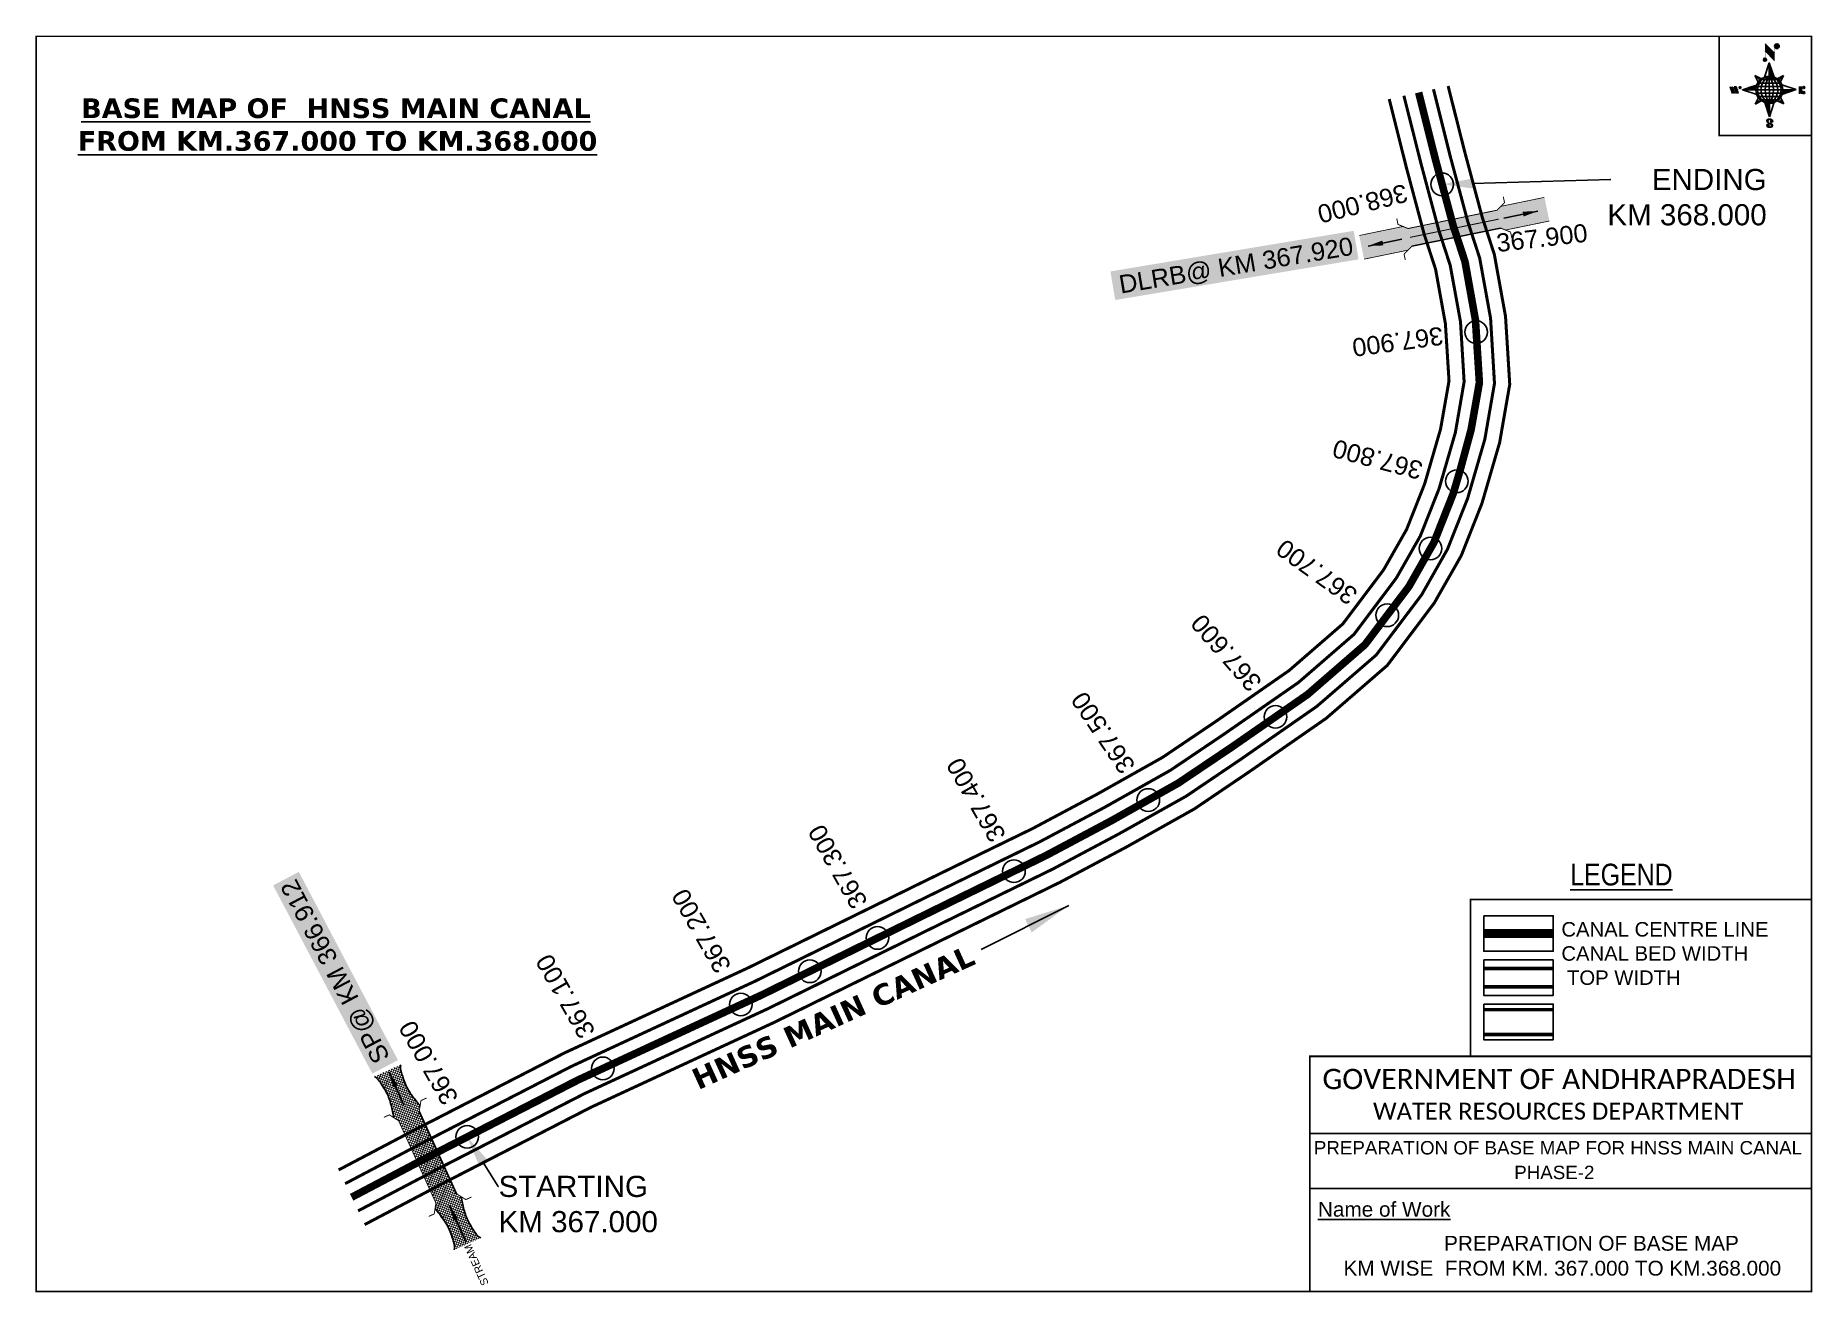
# Model space of a CAD drawing. Header units: inches. Extents: x 814000 to 815176, y 1579713 to 1580547.
import ezdxf
from ezdxf import colors
from ezdxf.entities.mleader import LeaderData, LeaderLine
from ezdxf.enums import TextEntityAlignment as Align
from ezdxf.math import Vec2, Vec3

# ---------------------------------------------------------------- set-up
doc = ezdxf.new("R2010")
doc.units = ezdxf.units.IN
doc.header["$LTSCALE"] = 15
doc.header["$MEASUREMENT"] = 0
doc.header["$PDMODE"] = 32
doc.header["$PDSIZE"] = 15
doc.linetypes.add('ACAD_ISO02W100', pattern=[15, 12, -3])
doc.linetypes.add('HIDDEN2', pattern=[0.1875, 0.125, -0.0625])
for name, color, linetype in [('AQUADUCT', 1, 'Continuous'), ('bord', 1, 'Continuous'), ('CANAL1', 7, 'Continuous'), ('CSMark', 72, 'Continuous'), ('DCBMS', 232, 'Continuous'), ('PAGE', 7, 'Continuous'), ('STRUCTURE', 5, 'Continuous'), ('TEXT', 6, 'Continuous')]:
    doc.layers.add(name, color=color, linetype=linetype)
doc.styles.add('ARIALN', font='ARIALN.TTF')
doc.styles.get("Standard").update_dxf_attribs({"font": 'arial.ttf'})
doc.dimstyles.get("Standard").update_dxf_attribs({"dimtxt": 20, "dimasz": 0.18, "dimexe": 0.18, "dimexo": 0.0625, "dimgap": 0.09, "dimtad": 0, "dimtih": 1, "dimtoh": 1, "dimdec": 4, "dimzin": 0, "dimdsep": 46, "dimtxsty": 'Standard', "dimcen": 0.09, "dimadec": 0, "dimazin": 0, "dimtfac": 1, "dimtdec": 4, "dimtofl": 0, "dimtmove": 0, "dimatfit": 3, "dimfxl": 0, "dimtolj": 1, "dimtzin": 0, "dimarcsym": 0})
pattern_1 = [(267.297113149, (-8720374.938, 50637915.138), (10.5367255337, -0.497431438), [])]
pattern_2 = [(357.297113149, (-8720374.938, 50637915.138), (0.497431438, 10.5367255337), [])]

# ---------------------------------------------------------------- blocks, each defined once
blk = doc.blocks.new('*X26')
at = {"color": 0, "linetype": 'Continuous'}
for p, q in [((6321.6, 240.5), (6322.3, 241.2)), ((6321.6, 240.3), (6322.3, 241)), ((6321.6, 240.1), (6322.3, 240.8)), ((6321.6, 239.9), (6322.4, 240.7)), ((6321.6, 239.8), (6322.4, 240.6)), ((6321.6, 239.6), (6322.5, 240.5)), ((6321.6, 239.4), (6322.5, 240.3)), ((6321.6, 239.2), (6322.6, 240.2)), ((6321.7, 239.1), (6322.6, 240.1)), ((6321.8, 240.8), (6322.4, 241.4)), ((6321.8, 239), (6322.7, 240)), ((6321.8, 239), (6322.8, 239.9)), ((6321.9, 238.9), (6322.9, 239.8)), ((6322, 238.8), (6323, 239.7)), ((6322.1, 241.3), (6322.4, 241.6)), ((6322.1, 238.7), (6323.1, 239.6)), ((6322.2, 238.6), (6323.1, 239.6)), ((6322.3, 238.5), (6323.2, 239.5)), ((6322.4, 238.5), (6323.3, 239.4)), ((6322.5, 238.4), (6323.4, 239.3)), ((6322.7, 238.4), (6323.6, 239.3)), ((6322.8, 238.3), (6323.7, 239.2)), ((6322.9, 238.3), (6323.8, 239.1)), ((6323.1, 238.2), (6323.9, 239.1)), ((6323.2, 238.2), (6324, 239)), ((6323.3, 238.2), (6324.2, 239)), ((6323.5, 238.1), (6324.3, 238.9)), ((6323.7, 238.1), (6324.4, 238.9)), ((6323.8, 238.1), (6324.6, 238.8)), ((6324.1, 238.2), (6324.7, 238.8)), ((6324.3, 238.3), (6324.9, 238.8)), ((6324.6, 238.3), (6325.1, 238.8)), ((6324.8, 238.4), (6325.2, 238.8)), ((6325.1, 238.5), (6325.4, 238.8)), ((6325.4, 238.6), (6325.6, 238.8))]:
    blk.add_line(p, q, dxfattribs=at)
blk = doc.blocks.new('*X25')
at = {"color": 0, "linetype": 'Continuous'}
for p, q in [((6324.4, 240.3), (6324.5, 240.4)), ((6324.6, 240.3), (6324.8, 240.5)), ((6324.7, 240.2), (6325, 240.5)), ((6324.8, 240.2), (6325.2, 240.6)), ((6325, 240.1), (6325.5, 240.6)), ((6325.1, 240.1), (6325.6, 240.6)), ((6325.2, 240), (6325.8, 240.6)), ((6325.3, 240), (6326, 240.6)), ((6325.4, 239.9), (6326.1, 240.6)), ((6325.5, 239.8), (6326.2, 240.5)), ((6325.6, 239.8), (6326.3, 240.5)), ((6325.7, 239.7), (6326.5, 240.4)), ((6325.9, 239.6), (6326.6, 240.3)), ((6326, 239.5), (6326.7, 240.3)), ((6326, 239.4), (6326.8, 240.2)), ((6326.1, 239.3), (6327, 240.2)), ((6326.2, 239.3), (6327.1, 240.1)), ((6326.3, 239.2), (6327.1, 240)), ((6326.4, 239.1), (6327.2, 239.9)), ((6326.5, 239), (6327.3, 239.8)), ((6326.5, 238.9), (6327.4, 239.7)), ((6326.6, 238.8), (6327.5, 239.6)), ((6326.7, 238.7), (6327.5, 239.5)), ((6326.8, 238.6), (6327.6, 239.4)), ((6326.8, 238.5), (6327.7, 239.3)), ((6326.8, 236.5), (6327.4, 237)), ((6326.9, 238.3), (6327.8, 239.2)), ((6326.9, 238.2), (6327.9, 239.1)), ((6326.9, 236.8), (6327.6, 237.4)), ((6327, 238.1), (6327.8, 239)), ((6327, 237.9), (6327.8, 238.8)), ((6327, 237.8), (6327.8, 238.6)), ((6327, 237.6), (6327.8, 238.4)), ((6327, 237.4), (6327.8, 238.2)), ((6327, 237.3), (6327.8, 238)), ((6327, 237.1), (6327.8, 237.9))]:
    blk.add_line(p, q, dxfattribs=at)
blk = doc.blocks.new('H')
at = {"layer": 'bord', "extrusion": (0.000427885, 0.004792, 0.999988)}
h = blk.add_hatch(dxfattribs=at)
h.set_pattern_fill('LINE', color=8, scale=84.387686, angle=-2.7029, style=0)
h.set_pattern_definition(pattern_2)
h.paths.add_polyline_path([(-492, 786, -0.090992), (-448, 775), (-486, 912)])
h = blk.add_hatch(dxfattribs=at)
h.set_pattern_fill('LINE', color=8, scale=84.387686, angle=-92.7029, style=0)
h.set_pattern_definition(pattern_1)
h.paths.add_polyline_path([(-625, 665, -0.090992), (-615, 710), (-751, 671)])
h = blk.add_hatch(dxfattribs=at)
h.set_pattern_fill('LINE', color=8, scale=84.387686, angle=-2.7029, style=0)
h.set_pattern_definition(pattern_2)
h.paths.add_polyline_path([(-504, 533, -0.090992), (-549, 543), (-510, 406)])
h = blk.add_hatch(dxfattribs=at)
h.set_pattern_fill('LINE', color=8, scale=84.387686, angle=-92.7029, style=0)
h.set_pattern_definition(pattern_1)
h.paths.add_polyline_path([(-246, 647), (-372, 653, -0.090992), (-382, 609)])
for p, q in [((-519, 1020, -1217), (-435, 927, -1216)), ((-516, 1087, -1217), (-432, 994, -1217)), ((-538, 774, -1216), (-487, 906, -1216)), ((-487, 906, -1216), (-493, 780, -1216)), ((-487, 906, -1216), (-448, 769, -1216)), ((-865, 701, -1215), (-847, 638, -1215)), ((-847, 700, -1215), (-829, 637, -1215)), ((-829, 699, -1215), (-811, 636, -1215)), ((-829, 699, -1215), (-811, 698, -1215)), ((-811, 698, -1215), (-794, 635, -1215)), ((-752, 665, -1215), (-615, 704, -1215)), ((-627, 794, -1216), (-567, 760, -1216)), ((-627, 794, -1216), (-584, 747, -1215)), ((-599, 731, -1215), (-627, 794, -1216)), ((-421, 753, -1216), (-359, 781, -1216)), ((-359, 781, -1216), (-405, 739, -1216)), ((-359, 781, -1216), (-392, 721, -1215)), ((-379, 693, -1215), (-246, 641, -1215)), ((-213, 669, -1215), (-217, 601, -1215)), ((-752, 665, -1215), (-625, 659, -1215)), ((-619, 614, -1215), (-752, 665, -1215)), ((-639, 526, -1214), (-606, 585, -1215)), ((-639, 526, -1214), (-593, 568, -1215)), ((-577, 553, -1215), (-639, 526, -1214)), ((-511, 400, -1214), (-549, 537, -1214)), ((-460, 533, -1215), (-511, 400, -1214)), ((-505, 527, -1214), (-511, 400, -1214)), ((-371, 513, -1214), (-431, 546, -1215)), ((-371, 513, -1214), (-414, 560, -1215)), ((-399, 576, -1215), (-371, 513, -1214)), ((-246, 641, -1215), (-383, 603, -1215)), ((-373, 647, -1215), (-246, 641, -1215)), ((-197, 600, -1215), (-194, 668, -1215))]:
    blk.add_line(p, q, dxfattribs=at)
at = {"layer": 'bord', "color": 8, "linetype": 'ByBlock', "extrusion": (0.000427885, 0.004792, 0.999988)}
for p, q in [((-375, 679, -1215), (-620, 691, -1215)), ((-386, 711, -1215), (-605, 722, -1215)), ((-411, 744, -1216), (-578, 752, -1216)), ((-493, 780, -1216), (-505, 527, -1214)), ((-373, 647, -1215), (-625, 659, -1215)), ((-378, 616, -1215), (-623, 628, -1215)), ((-392, 585, -1215), (-611, 595, -1215)), ((-420, 555, -1215), (-587, 562, -1215))]:
    blk.add_line(p, q, dxfattribs=at)
at = {"layer": 'bord', "extrusion": (0.000427885, 0.004792, 0.999988), "elevation": -1212}
for points, const_width in [([(-522, 960), (-516, 1093)], 1.61), ([(-434, 933), (-428, 1066)], 1.61), ([(-870, 707), (-846, 706)], 0.642), ([(-829, 643), (-821, 678)], 0.642), ([(-793, 641), (-782, 694)], 0.642), ([(-223, 676), (-174, 673)], 0.706), ([(-829, 643), (-855, 644)], 0.642), ([(-811, 642), (-784, 641)], 0.642), ([(-177, 605), (-226, 607)], 0.706), ([(-195, 645), (-185, 644)], 0.706)]:
    blk.add_lwpolyline(points, dxfattribs=dict(at, const_width=const_width))
for points, const_width in [([(-414, 1073, 1), (-398, 1058, 1)], 22.3), ([(-530, 950, 1), (-520, 939, 1)], 14.8), ([(-776, 697, 1), (-769, 690, 1)], 8.9), ([(-180, 618, 1), (-173, 611, 1)], 9.79), ([(-178, 667, 1), (-171, 660, 1)], 9.79), ([(-490, 362, 1), (-498, 369, 1)], 11.1), ([(-525, 322, 1), (-533, 329, 1)], 11.1)]:
    blk.add_lwpolyline(points, format="xyb", close=True, dxfattribs=dict(at, const_width=const_width))
for points in [[(-537, 317), (-531, 310), (-520, 307), (-505, 307), (-494, 310), (-486, 318), (-487, 326), (-491, 333), (-494, 336), (-503, 341), (-522, 347), (-530, 352), (-534, 355), (-537, 363), (-537, 373), (-530, 381), (-520, 384), (-504, 384), (-493, 380), (-487, 373)], [(-522, 348), (-526, 354), (-528, 361), (-528, 371), (-526, 375), (-521, 381), (-515, 384)], [(-505, 307), (-499, 312), (-497, 319), (-497, 327), (-501, 335), (-509, 343)]]:
    blk.add_lwpolyline(points, dxfattribs=at)
at = {"layer": 'bord', "extrusion": (0.000427885, 0.004792, 0.999988)}
for centre, radius in [((-406, 1065, -1212), 22.3), ((-525, 944, -1212), 14.8), ((-773, 694, -1212), 8.9), ((-498, 659, -1212), 127), ((-177, 615, -1212), 9.79), ((-174, 663, -1212), 9.79), ((-494, 365, -1212), 11.1), ((-529, 325, -1212), 11.1)]:
    blk.add_circle(centre, radius, dxfattribs=at)
at = {"layer": 'bord', "color": 8, "linetype": 'ByBlock', "extrusion": (0.000427885, 0.004792, 0.999988)}
for centre, radius, start, end in [((-482, 658, -1212), 128, 94.9254, 259.6691), ((-437, 656, -1212), 141, 113.2864, 241.308), ((-316, 651, -1212), 222, 142.5892, 212.0053), ((-560, 662, -1212), 141, 293.2864, 61.308), ((-681, 668, -1212), 222, 322.5892, 32.0053), ((-515, 660, -1212), 128, 274.9254, 79.6691)]:
    blk.add_arc(centre, radius, start, end, dxfattribs=at)
at = {"layer": 'bord', "extrusion": (0.000427885, 0.004792, 0.999988)}
for points in [[(-516, 1093, -1212), (-431, 1000, -1212), (-519, 1026, -1212), (-434, 933, -1212)], [(-864, 707, -1212), (-846, 706, -1212), (-846, 644, -1212), (-829, 643, -1212)], [(-829, 705, -1212), (-811, 704, -1212), (-811, 642, -1212), (-793, 641, -1212)], [(-193, 674, -1212), (-197, 606, -1212), (-213, 675, -1212), (-216, 607, -1212)]]:
    blk.add_solid(points, dxfattribs=at)
at = {"layer": 'bord', "extrusion": (0.000427885, 0.004792, 0.999988), "xscale": 7.977342409717546, "yscale": 7.977342408231451, "zscale": 7.977342408476333, "rotation": 138.0840426661453}
for name, p in [('*X25', (38301, -31929, -1212)), ('*X26', (38314, -31951, -1212))]:
    blk.add_blockref(name, p, dxfattribs=at)
blk = doc.blocks.new('DLB')
at = {"layer": 'STRUCTURE'}
h = blk.add_hatch(dxfattribs=at)
h.set_pattern_fill('DOTS', color=6, scale=20, angle=320.37224793, style=0)
h.paths.add_polyline_path([(769699.5, 1706950), (769699.5, 1706934), (769729.1, 1706934), (769732.1, 1706936), (769792.1, 1706936), (769795.1, 1706934), (769824.7, 1706934), (769824.7, 1706950), (769795.1, 1706950), (769792.1, 1706948), (769732.1, 1706948), (769729.1, 1706950)])
at = {"layer": 'STRUCTURE', "color": 6, "linetype": 'ACAD_ISO02W100', "ltscale": 0.5, "const_width": 0.5}
for points in [[(769699.5, 1706950), (769729.1, 1706950)], [(769795.1, 1706950), (769824.7, 1706950)], [(769699.5, 1706934), (769729.1, 1706934)], [(769795.1, 1706934), (769824.7, 1706934)]]:
    blk.add_lwpolyline(points, dxfattribs=at)
at = {"layer": 'STRUCTURE', "color": 6, "const_width": 0.628}
for points in [[(769726.1, 1706956), (769726.1, 1706952), (769732.1, 1706948), (769792.1, 1706948), (769798.1, 1706952), (769798.1, 1706956)], [(769732.1, 1706942), (769792.1, 1706942)], [(769726.1, 1706928), (769726.1, 1706932), (769732.1, 1706936), (769792.1, 1706936), (769798.1, 1706932), (769798.1, 1706928)]]:
    blk.add_lwpolyline(points, dxfattribs=at)
at = {"layer": 'STRUCTURE', "color": 6}
blk.add_lwpolyline([(769732.1, 1706936), (769792.1, 1706936)], dxfattribs=at)
blk.add_lwpolyline([(769732.1, 1706936), (769792.1, 1706936)], dxfattribs=at)
at = {"layer": 'STRUCTURE', "color": 0}
blk.add_circle((769762.1, 1706942), 1.8, dxfattribs=at)
for points in [[(769703.8, 1706942), (769726.7, 1706942)], [(769818.6, 1706942), (769795.7, 1706942)]]:
    blk.add_leader(points, dimstyle='Standard', override={"dimasz": 10, "dimgap": 0.09, "dimtad": 0}, dxfattribs=at)
blk = doc.blocks.new('SP')
at = {"layer": 'STRUCTURE'}
h = blk.add_hatch(dxfattribs=at)
h.set_pattern_fill('DASH', color=256, scale=8, style=0)
edge = h.paths.add_edge_path()
edge.add_spline(control_points=[(769825.7, 1706742.1), (769825.3, 1706741.8), (769823.8, 1706740.8), (769820.9, 1706740.3), (769817, 1706739.7), (769811.4, 1706738.9), (769804, 1706739.7), (769798.4, 1706741), (769795.6, 1706741.6)], knot_values=[0, 0, 0, 0, 1.613557, 5.24513, 8.624976, 13.470124, 22.190216, 30.746377, 30.746377, 30.746377, 30.746377], degree=3, periodic=0)
edge.add_line((769795.6, 1706741.6), (769792.6, 1706739.6))
edge.add_line((769792.6, 1706739.6), (769732.6, 1706739.6))
edge.add_line((769732.6, 1706739.6), (769729.6, 1706741.6))
edge.add_spline(control_points=[(769729.6, 1706741.6), (769726.9, 1706740.9), (769721.3, 1706739.5), (769713.9, 1706738.5), (769708.3, 1706739.1), (769704.4, 1706739.6), (769701.5, 1706740), (769700, 1706741), (769699.5, 1706741.3)], knot_values=[0, 0, 0, 0, 8.556161, 17.276253, 22.121402, 25.501247, 29.13282, 30.746377, 30.746377, 30.746377, 30.746377], degree=3, periodic=0)
edge.add_line((769699.5, 1706741.3), (769699.5, 1706722.1))
edge.add_spline(control_points=[(769699.5, 1706722.1), (769700, 1706722.4), (769701.4, 1706723.4), (769704.3, 1706724), (769708.2, 1706724.5), (769713.8, 1706725.3), (769721.2, 1706724.5), (769726.8, 1706723.3), (769729.6, 1706722.6)], knot_values=[0, 0, 0, 0, 1.613557, 5.24513, 8.624976, 13.470124, 22.190216, 30.746377, 30.746377, 30.746377, 30.746377], degree=3, periodic=0)
edge.add_line((769729.6, 1706722.6), (769732.6, 1706724.6))
edge.add_line((769732.6, 1706724.6), (769792.6, 1706724.6))
edge.add_line((769792.6, 1706724.6), (769795.6, 1706722.6))
edge.add_spline(control_points=[(769795.6, 1706722.6), (769798.4, 1706723.3), (769803.9, 1706724.8), (769811.3, 1706725.8), (769817, 1706725.1), (769820.9, 1706724.7), (769823.8, 1706724.2), (769825.2, 1706723.3), (769825.7, 1706723)], knot_values=[0, 0, 0, 0, 8.556161, 17.276253, 22.121402, 25.501247, 29.13282, 30.746377, 30.746377, 30.746377, 30.746377], degree=3, periodic=0)
edge.add_line((769825.7, 1706723), (769825.7, 1706742.1))
h.paths.add_polyline_path([(769764.2, 1706732.1, -1), (769761.1, 1706732.1, -1)], flags=0)
h.paths.add_polyline_path([(769761.1, 1706732.1, 1), (769764.2, 1706732.1, 1)], flags=16)
at = {"layer": 'STRUCTURE', "const_width": 0.628}
for points in [[(769726.6, 1706747.6), (769726.6, 1706743.6), (769732.6, 1706739.6), (769792.6, 1706739.6), (769798.6, 1706743.6), (769798.6, 1706747.6)], [(769726.6, 1706716.6), (769726.6, 1706720.6), (769732.6, 1706724.6), (769792.6, 1706724.6), (769798.6, 1706720.6), (769798.6, 1706716.6)]]:
    blk.add_lwpolyline(points, dxfattribs=at)
at = {"layer": 'STRUCTURE', "color": 3}
blk.add_lwpolyline([(769732.6, 1706724.6), (769792.6, 1706724.6)], dxfattribs=at)
blk.add_lwpolyline([(769732.6, 1706724.6), (769792.6, 1706724.6)], dxfattribs=at)
at = {"layer": 'STRUCTURE', "color": 0}
blk.add_circle((769762.6, 1706732.1), 1.55, dxfattribs=at)
at = {"layer": 'STRUCTURE'}
for points in [[(769699.5, 1706741.3), (769700.9, 1706740.5), (769704.4, 1706739.6), (769707.8, 1706739.2), (769712.6, 1706738.8), (769721.3, 1706739.7), (769729.6, 1706741.6)], [(769825.7, 1706742.1), (769824.3, 1706741.3), (769820.8, 1706740.3), (769817.5, 1706739.8), (769812.7, 1706739.2), (769804, 1706739.9), (769795.6, 1706741.6)], [(769699.5, 1706722.1), (769700.9, 1706723), (769704.4, 1706724), (769707.7, 1706724.5), (769712.5, 1706725), (769721.2, 1706724.4), (769729.6, 1706722.6)], [(769825.7, 1706723), (769824.3, 1706723.8), (769820.8, 1706724.7), (769817.4, 1706725.1), (769812.6, 1706725.5), (769803.9, 1706724.6), (769795.6, 1706722.6)]]:
    blk.add_spline(points, degree=3, dxfattribs=at)
at = {"layer": 'STRUCTURE', "color": 0}
blk.add_text('STREAM', height=5, dxfattribs=at).set_placement((769684.3, 1706732.1), align=Align.MIDDLE_CENTER)
for points in [[(769727.4, 1706732.1), (769700.8, 1706732.1)], [(769824.4, 1706732.1), (769800.5, 1706732.1)]]:
    blk.add_leader(points, dimstyle='Standard', override={"dimasz": 10, "dimgap": 0.09, "dimtad": 0}, dxfattribs=at)

msp = doc.modelspace()

# ---------------------------------------------------------------- linework, layer by layer
at = {"layer": 'CANAL1', "color": 200, "const_width": 2}
for points in [[(814217.6, 1579759.3), (814270.4, 1579787.1), (814367.5, 1579837), (814488.8, 1579893.2), (814602.3, 1579948.9), (814677.9, 1579985.9), (814721.8, 1580009.2), (814766.9, 1580034.5), (814803.4, 1580059.2), (814854.2, 1580094.5), (814894.6, 1580129.5), (814925.7, 1580170.8), (814943.6, 1580202.2), (814957.3, 1580236.8), (814969, 1580277), (814975.7, 1580315.6), (814972.9, 1580360.6), (814965.5, 1580401.6), (814957.5, 1580426.2), (814945.9, 1580469.5), (814934.9, 1580513.1)], [(814200.4, 1579795.5), (814251.9, 1579822.6), (814350, 1579873), (814471.5, 1579929.3), (814584.7, 1579984.9), (814659.8, 1580021.5), (814702.6, 1580044.3), (814745.8, 1580068.6), (814780.8, 1580092.2), (814829.6, 1580126.1), (814865.2, 1580157), (814892.2, 1580192.8), (814907.4, 1580219.5), (814919.4, 1580249.8), (814929.9, 1580286), (814935.5, 1580317.9), (814933.1, 1580355.8), (814926.6, 1580391.8), (814919.1, 1580414.8), (814907.2, 1580459.4), (814895.9, 1580504.5)]]:
    msp.add_lwpolyline(points, dxfattribs=at)
at = {"layer": 'CANAL1', "color": 5, "const_width": 2}
for points in [[(814204.7, 1579786.4), (814256.5, 1579813.7), (814354.4, 1579864), (814475.8, 1579920.3), (814589.1, 1579975.9), (814664.3, 1580012.6), (814707.4, 1580035.5), (814751.1, 1580060.1), (814786.4, 1580083.9), (814835.8, 1580118.2), (814872.6, 1580150.1), (814900.6, 1580187.3), (814916.5, 1580215.2), (814928.9, 1580246.5), (814939.7, 1580283.7), (814945.5, 1580317.3), (814943.1, 1580357), (814936.3, 1580394.3), (814928.7, 1580417.7), (814916.9, 1580461.9), (814905.6, 1580506.7)], [(814213.3, 1579768.4), (814265.8, 1579796), (814363.1, 1579846), (814484.5, 1579902.2), (814597.9, 1579957.9), (814673.4, 1579994.8), (814717, 1580018), (814761.6, 1580043), (814797.7, 1580067.4), (814848, 1580102.4), (814887.3, 1580136.4), (814917.4, 1580176.3), (814934.5, 1580206.5), (814947.8, 1580240), (814959.2, 1580279.2), (814965.6, 1580316.2), (814963, 1580359.4), (814955.8, 1580399.2), (814947.9, 1580423.4), (814936.2, 1580467), (814925.2, 1580511)]]:
    msp.add_lwpolyline(points, dxfattribs=at)
at = {"layer": 'CANAL1', "color": 1, "linetype": 'HIDDEN2', "ltscale": 8, "const_width": 5}
msp.add_lwpolyline([(814209, 1579777.4), (814252.7, 1579800.4), (814261.1, 1579804.8), (814358.8, 1579855), (814480.2, 1579911.2), (814593.5, 1579966.9), (814668.8, 1580003.7), (814712.2, 1580026.8), (814756.3, 1580051.6), (814792.1, 1580075.7), (814841.9, 1580110.3), (814879.9, 1580143.3), (814909, 1580181.8), (814925.5, 1580210.9), (814938.3, 1580243.3), (814942.9, 1580258.9), (814950.1, 1580285.5), (814955.6, 1580316.7), (814953, 1580358.2), (814946.1, 1580396.7), (814943.7, 1580404.1), (814938.3, 1580420.5), (814926.5, 1580464.5), (814915.4, 1580508.8)], dxfattribs=at)
at = {"layer": 'CANAL1', "color": 1, "linetype": 'HIDDEN2', "ltscale": 100, "const_width": 6, "elevation": -0.4}
msp.add_lwpolyline([(815004.5, 1579952), (814958.5, 1579952)], dxfattribs=at)
at = {"layer": 'CANAL1', "color": 5, "const_width": 2.4, "elevation": -0.4}
for points in [[(815004.5, 1579928.8), (814958.5, 1579928.8)], [(815004.5, 1579916.8), (814958.5, 1579916.8)]]:
    msp.add_lwpolyline(points, dxfattribs=at)
at = {"layer": 'CANAL1', "color": 200, "const_width": 2.4, "elevation": -0.4}
for points in [[(815004.5, 1579901.6), (814958.5, 1579901.6)], [(815004.5, 1579885.1), (814958.5, 1579885.1)]]:
    msp.add_lwpolyline(points, dxfattribs=at)
at = {"layer": 'CSMark', "color": 3}
for p in [(814931, 1580448), (814953.5, 1580350.2), (814940.7, 1580251.4), (814923.2, 1580206.9), (814894.6, 1580162.7), (814820.6, 1580095.5), (814736.4, 1580040.4), (814647.5, 1579993.3), (814557.1, 1579949.1), (814512.3, 1579927), (814466.7, 1579905), (814375.3, 1579862.7), (814285.5, 1579817.4)]:
    msp.add_point(p, dxfattribs=at)
at = {"layer": 'PAGE', "const_width": 1}
msp.add_lwpolyline([(814000.2, 1579715), (815175.5, 1579715), (815175.5, 1580546), (814000.2, 1580546), (814000.2, 1579715)], dxfattribs=at)
at = {"layer": 'PAGE'}
for points, const_width in [([(815175.5, 1580546), (815114.4, 1580546), (815114.4, 1580480.3), (815175.5, 1580480.3)], 1), ([(814949.7, 1579974.5), (815175.5, 1579974.5), (815175.5, 1579870.7), (814949.7, 1579870.7)], 1.2), ([(814843.4, 1579870.7), (815175.5, 1579870.7), (815175.5, 1579715), (814843.4, 1579715)], 1.2)]:
    msp.add_lwpolyline(points, close=True, dxfattribs=dict(at, const_width=const_width))
at = {"layer": 'PAGE', "elevation": -0.4}
for points in [[(814958.5, 1579963.8), (815004.5, 1579963.8), (815004.5, 1579940.3), (814958.5, 1579940.3)], [(814958.5, 1579934.5), (815004.5, 1579934.5), (815004.5, 1579911), (814958.5, 1579911)], [(814958.5, 1579905.3), (815004.5, 1579905.3), (815004.5, 1579881.7), (814958.5, 1579881.7)]]:
    msp.add_lwpolyline(points, close=True, dxfattribs=at)
at = {"layer": 'PAGE'}
for points in [[(814843.4, 1579819.7), (815175.5, 1579819.7)], [(814843.4, 1579783.3), (815175.5, 1579783.3)]]:
    msp.add_lwpolyline(points, dxfattribs=at)

# ---------------------------------------------------------------- block references
at = {"layer": 'AQUADUCT', "color": 1, "xscale": 0.0703495379661093, "yscale": 0.07034953800030053, "zscale": 0.07034953795990817, "rotation": 3.078330607406165}
msp.add_blockref('H', (815185.1, 1580466.6, 85.4), dxfattribs=at)
at = {"layer": 'STRUCTURE', "color": 0}
for name, p, rotation in [('DLB', (405224.8, -246687.8), 11.63441436253057), ('SP', (2686546.7, 1582763.9), 114.3666936587667)]:
    msp.add_blockref(name, p, dxfattribs=dict(at, rotation=rotation))

# ---------------------------------------------------------------- texts
at = {"layer": 'CANAL1', "insert": (814431.8, 1579860.6), "char_height": 14, "width": 205.129, "attachment_point": 1, "rotation": 24.4453}
msp.add_mtext('\\pi0.96322;{\\fVerdana|b1|i0|c0|p34;HNSS MAIN CANAL}', dxfattribs=at)
at = {"layer": 'CSMark', "color": 1}
for s, rotation, p in [('368.000', 194.0829, (814907.7, 1580442.6)), ('367.900', 6.6055, (814966.9, 1580409.1)), ('367.900', 187.7425, (814931.6, 1580347.9)), ('367.800', 165.1942, (814917.5, 1580258.1)), ('367.700', 144.1964, (814872.5, 1580173.6)), ('367.600', 130.9401, (814807.8, 1580114.9)), ('367.500', 124.0036, (814723.4, 1580059.8)), ('367.400', 119.7446, (814637.4, 1580014.1)), ('367.300', 119.7446, (814545.8, 1579969.9)), ('367.200', 119.7446, (814455.5, 1579927.4)), ('367.100', 119.7446, (814365.5, 1579884.1)), ('367.000', 119.7446, (814274.9, 1579840.1))]:
    msp.add_text(s, height=12, rotation=rotation, dxfattribs=at).set_placement(p, align=Align.MIDDLE_LEFT)
at = {"layer": 'PAGE', "extrusion": (0.000201441, 0.004807, 0.999988), "style": 'ARIALN'}
msp.add_text('%%ULEGEND', height=14.4, rotation=359.9999, dxfattribs=at).set_placement((815049.6, 1579972, 7758.9), align=Align.MIDDLE)
at = {"layer": 'PAGE', "extrusion": (0.000201441, 0.004807, 0.999988)}
for s, height, p in [('PREPARATION OF BASE MAP FOR HNSS MAIN CANAL', 8.878, (814846, 1579786.7, 7758)), ('%%UName of Work', 9.822, (814848.7, 1579745.5, 7756.7))]:
    msp.add_text(s, height=height, rotation=359.9999, dxfattribs=at).set_placement(p)
for s, height, p in [('PHASE-2', 8.88, (815005.2, 1579774.8, 7757.9)), ('PREPARATION OF BASE MAP', 9.822, (815029.8, 1579727.9, 7756.7)), ('KM WISE  FROM KM. 367.000 TO KM.368.000', 9.822, (815010.5, 1579711.4, 7756.7))]:
    msp.add_text(s, height=height, rotation=359.9999, dxfattribs=at).set_placement(p, align=Align.MIDDLE_CENTER)
at = {"layer": 'PAGE', "extrusion": (0.000201441, 0.004807, 0.999988), "attachment_point": 1, "text_direction": (1, -1e-06, -0.000201)}
for s, insert, char_height, width in [('CANAL CENTRE LINE CANAL BED WIDTH {\\H2.3717x; }\\P TOP WIDTH{\\H1.9152x; }', (815009.9, 1579959.6, -0.4), 9.6, 168.926), ('\\pi3.5885;{\\fCalibri|b0|i0|c0|p34;\\H1.3333x;GOVERNMENT OF ANDHRAPRADESH\\P\\pi37.073;\\H0.83998x;WATER RESOURCES DEPARTMENT}', (814848.1, 1579862.4, -1.3), 10.059, 321.276)]:
    msp.add_mtext(s, dxfattribs=dict(at, insert=insert, char_height=char_height, width=width))
at = {"layer": 'STRUCTURE', "color": 5, "char_height": 12, "attachment_point": 1, "bg_fill": 1, "box_fill_scale": 1.3, "bg_fill_color": 7, "bg_fill_true_color": 16777215, "bg_fill_transparency": 4390977}
for s, insert, width, rotation in [('\\pi0.70256;DLRB@ KM 367.920', (814715.5, 1580387.4), 156.104, 9.4764), ('\\pi0.43653;SP@ KM 366.912', (814224.2, 1579864.1), 133.675, 117.7829)]:
    msp.add_mtext(s, dxfattribs=dict(at, insert=insert, width=width, rotation=rotation))
at = {"layer": 'TEXT', "color": 1, "insert": (814008.2, 1580504.9), "char_height": 13, "width": 379.826, "attachment_point": 1}
msp.add_mtext('\\pi21.755;{\\fVerdana|b1|i0|c0|p34;\\LBASE MAP OF  HNSS MAIN CANAL \\P\\pi19.564;FROM KM.367.000 TO KM.368.000}', dxfattribs=at)

# ---------------------------------------------------------------- leaders
at = {"layer": 'CANAL1'}
msp.add_leader([(814683.8, 1579970.6), (814625.7, 1579941.4)], dimstyle='Standard', override={"dimasz": 30, "dimgap": 0.09, "dimtad": 0}, dxfattribs=at)
at = {"layer": 'DCBMS', "color": 5}
ml = msp.add_multileader_mtext('Standard', dxfattribs=at)
ml.set_content('STARTING\\PKM 367.000', color=5)
ml.set_leader_properties()
ml.build(insert=Vec2(0, 0))
ml.multileader.update_dxf_attribs({"dogleg_length": 0.36, "arrow_head_size": 20})
ctx = ml.context
ctx.base_point, ctx.char_height, ctx.arrow_head_size, ctx.landing_gap_size, ctx.plane_origin = Vec3(814306.2, 1579784.5), 14, 20, 0.09, Vec3(814477.1, 1579857.3)
notes = []
notes.append((ctx, [(1, (1, 1, 0), (814305.9, 1579784.5), (1, 0), 0.36, [(0, [(814285.5, 1579817.4)], 0, [])])]))
ctx.mtext.insert, ctx.mtext.flow_direction = Vec3(814306.3, 1579791.6), 5
for ctx, leaders in notes:
    for number, flags, end, landing, length, lines in leaders:
        leader = LeaderData()
        leader.index, (leader.has_last_leader_line, leader.has_dogleg_vector, leader.attachment_direction) = number, flags
        leader.last_leader_point, leader.dogleg_vector, leader.dogleg_length = Vec3(end), Vec3(landing), length
        for number, points, colour, breaks in lines:
            line = LeaderLine()
            line.index, line.vertices, line.color, line.breaks = number, Vec3.list(points), colors.encode_raw_color(colour), breaks
            leader.lines.append(line)
        ctx.leaders.append(leader)

# ---------------------------------------------------------------- next in the draw order: leaders
ml = msp.add_multileader_mtext('Standard', dxfattribs=at)
ml.set_content('ENDING \\PKM 368.000', color=5)
ml.set_leader_properties()
ml.build(insert=Vec2(0, 0))
ml.multileader.update_dxf_attribs({"dogleg_length": 0.36, "arrow_head_size": 20})
ctx = ml.context
ctx.base_point, ctx.char_height, ctx.arrow_head_size, ctx.landing_gap_size, ctx.plane_origin = Vec3(815042.6, 1580451.1), 14, 20, 0.09, Vec3(815186.3, 1580663.4)
ctx.text_align_type = 2
notes = []
notes.append((ctx, [(1, (1, 1, 0), (815042.3, 1580451.1), (1, 0), 0.36, [(0, [(814931, 1580448)], 0, [])])]))
ctx.mtext.insert, ctx.mtext.width, ctx.mtext.alignment, ctx.mtext.flow_direction = Vec3(815145.8, 1580458.2), 109.049, 3, 5
ctx.mtext.has_bg_fill, ctx.mtext.bg_color, ctx.mtext.bg_scale_factor, ctx.mtext.bg_transparency, ctx.mtext.use_window_bg_color = 1, -1027028792, 1.5, 0, 1
for ctx, leaders in notes:
    for number, flags, end, landing, length, lines in leaders:
        leader = LeaderData()
        leader.index, (leader.has_last_leader_line, leader.has_dogleg_vector, leader.attachment_direction) = number, flags
        leader.last_leader_point, leader.dogleg_vector, leader.dogleg_length = Vec3(end), Vec3(landing), length
        for number, points, colour, breaks in lines:
            line = LeaderLine()
            line.index, line.vertices, line.color, line.breaks = number, Vec3.list(points), colors.encode_raw_color(colour), breaks
            leader.lines.append(line)
        ctx.leaders.append(leader)

doc.saveas('drawing.dxf')
